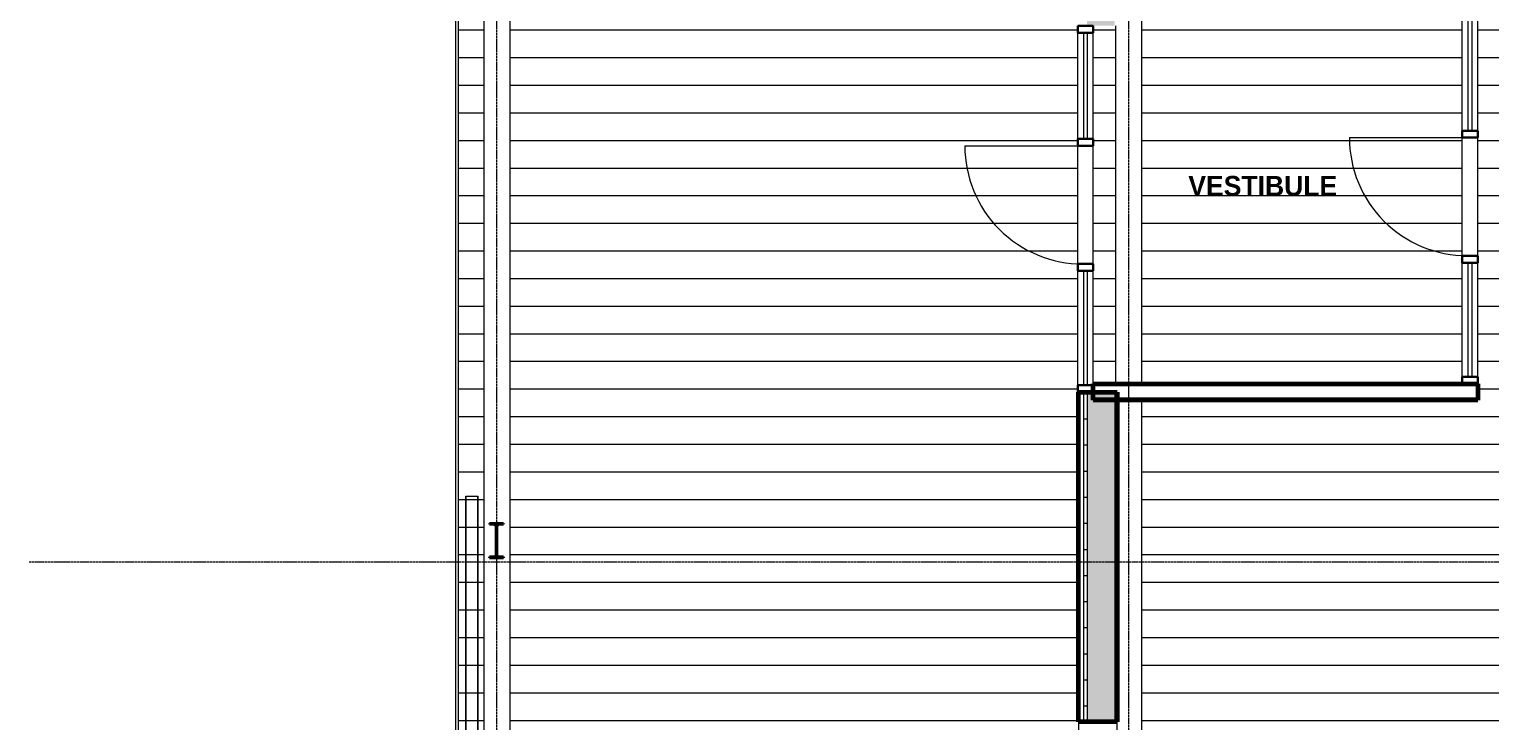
# Model space of a CAD drawing. Header units: inches. Extents: x 30 to 2293, y -1876 to -115.
# Drawn here: x 62 to 485.2, y -1220.8 to -1020.3 of the extents above; entities that cross this region are included whole.
import ezdxf

# ---------------------------------------------------------------- set-up
doc = ezdxf.new("R2010")
doc.units = ezdxf.units.IN
doc.header["$MEASUREMENT"] = 0
doc.linetypes.add('Grid Line 1_2_', pattern=[0.875, 0.5, -0.125, 0.125, -0.125])
for name, color, linetype, lineweight in [('A-AREA-IDEN', 2, 'Continuous', 9), ('A-DOOR', 31, 'Continuous', 18), ('A-GLAZ-CURT', 52, 'Continuous', 9), ('A-GLAZ-CWMG', 51, 'Continuous', 9), ('A-ROOF', 132, 'Continuous', 18), ('A-ROOF-OTLN', 132, 'Continuous', 9), ('A-ROOF-PATT', 132, 'Continuous', 18), ('A-WALL', 113, 'Continuous', 18), ('A-WALL-PATT', 111, 'Continuous', 60), ('I-WALL', 2, 'Continuous', 18), ('L-SITE-WALL', 31, 'Continuous', 18), ('S-BEAM', 12, 'Continuous', 9), ('S-COLS', 52, 'Continuous', 9), ('S-GRID', 1, 'Continuous', 9)]:
    doc.layers.add(name, color=color, linetype=linetype, lineweight=lineweight)
doc.styles.add('Century Gothic_B', font='GOTHICB.TTF', dxfattribs={"height": 5.744479})
pattern_1 = [(0, (0, 0), (20.48, 5.12), [0.845, -14.515, 0.845, -14.515, -81.92]), (0, (0, 0), (20.48, 5.12), [-30.72, 0.845, -29.875, 0.845, -14.515, -35.84]), (0, (0, 0), (20.48, 5.12), [-76.8, 0.845, -9.395, 0.845, -24.755]), (120, (7.68, 2.56), (-14.67405, 15.1762), [0.845, -14.515, 0.845, -14.515, -81.92]), (120, (7.68, 2.56), (-14.67405, 15.1762), [-30.72, 0.845, -29.875, 0.845, -14.515, -35.84]), (120, (7.68, 2.56), (-14.67405, 15.1762), [-76.8, 0.845, -9.395, 0.845, -24.755]), (240, (10.24, 12.8), (-5.80595, -20.2962), [0.845, -14.515, 0.845, -14.515, -81.92]), (240, (10.24, 12.8), (-5.80595, -20.2962), [-30.72, 0.845, -29.875, 0.845, -14.515, -35.84]), (240, (10.24, 12.8), (-5.80595, -20.2962), [-76.8, 0.845, -9.395, 0.845, -24.755])]

# ---------------------------------------------------------------- blocks, each defined once
blk = doc.blocks.new('W-Wide Flange - W18X50-V16-REFLECTED CEILING PLAN - OFFICE ANNEX')
at = {"layer": 'S-BEAM', "color": 7}
for p, q in [((384.06, -1012.71), (384.06, -1122.95)), ((376.56, -1019.33), (376.56, -1122.95)), ((384.06, -1127.7), (384.06, -1519.23))]:
    blk.add_line(p, q, dxfattribs=at)
blk = doc.blocks.new('System Panel - Exterior Glazing-430040-REFLECTED CEILING PLAN - OFFICE ANNEX')
at = {"layer": 'A-GLAZ-CURT', "color": 10, "lineweight": 18}
for p, q in [((-16.53125, -1.25), (-16.53125, -0.25)), ((-16.53125, -0.25), (16.53125, -0.25)), ((16.53125, -1.25), (-16.53125, -1.25)), ((16.53125, -0.25), (16.53125, -1.25))]:
    blk.add_line(p, q, dxfattribs=at)
at = {"layer": 'A-GLAZ-CURT', "color": 130}
for p, q in [((-16.53125, -0.25), (-16.53125, -1.25)), ((16.53125, -0.25), (16.53125, -1.25))]:
    blk.add_line(p, q, dxfattribs=at)
at = {"layer": 'A-GLAZ-CURT', "color": 9}
for p, q in [((-16.53125, -0.25), (16.53125, -0.25)), ((16.53125, -1.25), (-16.53125, -1.25))]:
    blk.add_line(p, q, dxfattribs=at)
blk = doc.blocks.new('Door_Single_Storefront - one-624149-REFLECTED CEILING PLAN - OFFICE ANNEX')
at = {"layer": 'A-DOOR', "color": 10}
blk.add_line((-17.09375, -34.1875), (-17.09375, 0), dxfattribs=at)
blk.add_arc((-17.09375, 0), 34.1875, 270, 0, dxfattribs=at)
blk = doc.blocks.new('Rectangular Mullion - Exterior 2_ x 4_5_-626658-REFLECTED CEILING PLAN - OFFICE ANNEX')
at = {"layer": 'A-GLAZ-CWMG', "color": 50, "lineweight": 30}
for p, q in [((-2, 3), (0, 3)), ((-2, -1.5), (-2, 3)), ((0, 3), (0, -1.5)), ((0, -1.5), (-2, -1.5))]:
    blk.add_line(p, q, dxfattribs=at)
blk = doc.blocks.new('Rectangular Mullion - Exterior 2_ x 4_5_-430037-REFLECTED CEILING PLAN - OFFICE ANNEX')
at = {"layer": 'A-GLAZ-CWMG', "color": 7}
for p, q in [((2041.31, -1455.27), (2041.31, -1489.46)), ((2045.81, -1455.27), (2045.81, -1489.46))]:
    blk.add_line(p, q, dxfattribs=at)
blk = doc.blocks.new('Rectangular Mullion - Exterior 2_ x 4_5_-430038-REFLECTED CEILING PLAN - OFFICE ANNEX')
at = {"layer": 'A-GLAZ-CWMG', "color": 50, "lineweight": 30}
for p, q in [((1, 3), (-1, 3)), ((-1, 3), (-1, -1.5)), ((1, -1.5), (1, 3)), ((-1, -1.5), (1, -1.5))]:
    blk.add_line(p, q, dxfattribs=at)
blk = doc.blocks.new('System Panel - Exterior Glazing-430041-REFLECTED CEILING PLAN - OFFICE ANNEX')
at = {"layer": 'A-GLAZ-CURT', "color": 10, "lineweight": 18}
for p, q in [((-17.09375, -1.25), (-17.09375, -0.25)), ((-17.09375, -0.25), (17.09375, -0.25)), ((17.09375, -1.25), (-17.09375, -1.25)), ((17.09375, -0.25), (17.09375, -1.25))]:
    blk.add_line(p, q, dxfattribs=at)
at = {"layer": 'A-GLAZ-CURT', "color": 130}
for p, q in [((-17.09375, -0.25), (-17.09375, -1.25)), ((17.09375, -0.25), (17.09375, -1.25))]:
    blk.add_line(p, q, dxfattribs=at)
at = {"layer": 'A-GLAZ-CURT', "color": 9}
for p, q in [((-17.09375, -0.25), (17.09375, -0.25)), ((17.09375, -1.25), (-17.09375, -1.25))]:
    blk.add_line(p, q, dxfattribs=at)
blk = doc.blocks.new('Rectangular Mullion - Exterior 2_ x 4_5_-430030-REFLECTED CEILING PLAN - OFFICE ANNEX')
at = {"layer": 'A-GLAZ-CWMG', "color": 9}
for p, q in [((2043.06, -1420.21), (2041.31, -1420.21)), ((2045.81, -1420.21), (2044.06, -1420.21))]:
    blk.add_line(p, q, dxfattribs=at)
at = {"layer": 'A-GLAZ-CWMG', "color": 7}
for p, q in [((2041.31, -1420.21), (2041.31, -1453.27)), ((2045.81, -1420.21), (2045.81, -1453.27))]:
    blk.add_line(p, q, dxfattribs=at)
at = {"layer": 'A-GLAZ-CWMG', "color": 130}
blk.add_line((2044.06, -1420.21), (2043.06, -1420.21), dxfattribs=at)
blk = doc.blocks.new('Rectangular Mullion - Exterior 2_ x 4_5_-653078-REFLECTED CEILING PLAN - OFFICE ANNEX')
at = {"layer": 'A-GLAZ-CWMG', "color": 50, "lineweight": 30}
for p, q in [((0, 3), (-2, 3)), ((-2, 3), (-2, -1.5)), ((0, -1.5), (0, 3)), ((-2, -1.5), (0, -1.5))]:
    blk.add_line(p, q, dxfattribs=at)
blk = doc.blocks.new('Rectangular Mullion - Exterior 2_ x 4_5_-653079-REFLECTED CEILING PLAN - OFFICE ANNEX')
at = {"layer": 'A-GLAZ-CWMG', "color": 50, "lineweight": 30}
for p, q in [((-2, 3), (0, 3)), ((-2, -1.5), (-2, 3)), ((0, 3), (0, -1.5)), ((0, -1.5), (-2, -1.5))]:
    blk.add_line(p, q, dxfattribs=at)
blk = doc.blocks.new('System Panel - Exterior Glazing-637811-REFLECTED CEILING PLAN - OFFICE ANNEX')
at = {"layer": 'A-GLAZ-CURT', "color": 10, "lineweight": 18}
for p, q in [((-15.375, -1.25), (-15.375, -0.25)), ((-15.375, -0.25), (15.375, -0.25)), ((15.375, -1.25), (-15.375, -1.25)), ((15.375, -0.25), (15.375, -1.25))]:
    blk.add_line(p, q, dxfattribs=at)
at = {"layer": 'A-GLAZ-CURT', "color": 130}
for p, q in [((-15.375, -0.25), (-15.375, -1.25)), ((15.375, -0.25), (15.375, -1.25))]:
    blk.add_line(p, q, dxfattribs=at)
at = {"layer": 'A-GLAZ-CURT', "color": 9}
for p, q in [((-15.375, -0.25), (15.375, -0.25)), ((15.375, -1.25), (-15.375, -1.25))]:
    blk.add_line(p, q, dxfattribs=at)
blk = doc.blocks.new('Rectangular Mullion - Exterior 2_ x 4_5_-637810-REFLECTED CEILING PLAN - OFFICE ANNEX')
at = {"layer": 'A-GLAZ-CWMG', "color": 9}
for p, q in [((367.33, -1021.33), (365.58, -1021.33)), ((370.08, -1021.33), (368.33, -1021.33))]:
    blk.add_line(p, q, dxfattribs=at)
at = {"layer": 'A-GLAZ-CWMG', "color": 7}
for p, q in [((365.58, -1052.08), (365.58, -1021.33)), ((370.08, -1052.08), (370.08, -1021.33))]:
    blk.add_line(p, q, dxfattribs=at)
at = {"layer": 'A-GLAZ-CWMG', "color": 130}
blk.add_line((368.33, -1021.33), (367.33, -1021.33), dxfattribs=at)
blk = doc.blocks.new('Rectangular Mullion - Exterior 2_ x 4_5_-V17-REFLECTED CEILING PLAN - OFFICE ANNEX')
at = {"layer": 'A-GLAZ-CWMG', "color": 7}
for p, q in [((365.58, -1123.33), (365.58, -1090.26)), ((370.08, -1122.95), (370.08, -1090.26))]:
    blk.add_line(p, q, dxfattribs=at)
at = {"layer": 'A-GLAZ-CWMG', "color": 9}
for p, q in [((365.58, -1123.33), (367.33, -1123.33)), ((368.33, -1123.33), (370.08, -1123.33))]:
    blk.add_line(p, q, dxfattribs=at)
at = {"layer": 'A-GLAZ-CWMG', "color": 130}
blk.add_line((367.33, -1123.33), (368.33, -1123.33), dxfattribs=at)
blk = doc.blocks.new('W-Wide Flange - W18X50-653633-REFLECTED CEILING PLAN - OFFICE ANNEX')
at = {"layer": 'S-BEAM', "color": 9}
for p, q in [((201.19, -1015.96), (193.69, -1015.96)), ((193.69, -1015.96), (193.69, -1019.33)), ((201.19, -1015.96), (201.19, -1019.33))]:
    blk.add_line(p, q, dxfattribs=at)
at = {"layer": 'S-BEAM', "color": 7}
for p, q in [((193.69, -1019.33), (193.69, -1519.21)), ((201.19, -1019.33), (201.19, -1519.21)), ((193.69, -1519.24), (193.69, -1519.21)), ((193.69, -1519.21), (201.19, -1519.21)), ((196.58, -1519.24), (193.69, -1519.24)), ((197.26, -1519.91), (197.26, -1519.26)), ((197.61, -1519.26), (197.61, -1519.91)), ((201.19, -1519.24), (198.29, -1519.24)), ((201.19, -1519.21), (201.19, -1519.24))]:
    blk.add_line(p, q, dxfattribs=at)
for centre, start_param, end_param in [((196.58, -1519.26), 0, 1.570796), ((198.29, -1519.26), 1.570796, 3.141593)]:
    blk.add_ellipse(centre, major_axis=(0.68, 0), ratio=0.041631, start_param=start_param, end_param=end_param, dxfattribs=at)
blk = doc.blocks.new('Open Source Metal Building_Exterior_rvt-1-REFLECTED CEILING PLAN - OFFICE ANNEX')
at = {"layer": 'A-ROOF-PATT', "lineweight": 9}
h = blk.add_hatch(dxfattribs=at)
h.set_pattern_fill('FP_33', style=0, pattern_type=2)
h.set_pattern_definition([(180, (-24239.079, 21231.977), (1e-15, 7.993), [])])
h.paths.add_polyline_path([(1949.7, -1624.02), (2105.44, -1624.02), (2105.44, -1405.9), (2045.94, -1405.9), (2045.94, -1405.96), (2042.31, -1405.96), (2042.31, -1409.46), (2045.94, -1409.46), (2045.94, -1418.21), (2045.81, -1418.21), (2045.81, -1537.46), (1709.69, -1537.46), (1709.69, -1538.96), (487.19, -1538.96), (487.19, -1537.46), (367.31, -1537.46), (367.31, -1522.46), (365.81, -1522.46), (365.81, -1125.33), (365.58, -1125.33), (365.58, -1019.33), (368.31, -1019.33), (368.31, -1015.83), (365.81, -1015.83), (365.81, -1004.85), (368.31, -1004.85), (368.31, -1001.35), (186.31, -1001.35), (186.31, -1624.02), (1689.25, -1624.02)], flags=0)
h.paths.add_polyline_path([(415.94, -1532.96), (487.19, -1532.96), (487.19, -1527.71), (710.2, -1527.71), (710.2, -1521.27), (710.04, -1520.89), (709.65, -1520.73), (708.31, -1520.73), (708.31, -1520.46), (712.31, -1520.46), (712.31, -1520.73), (710.97, -1520.73), (710.59, -1520.89), (710.43, -1521.27), (710.43, -1527.71), (1040.2, -1527.71), (1040.2, -1521.27), (1040.04, -1520.89), (1039.65, -1520.73), (1038.31, -1520.73), (1038.31, -1520.46), (1042.31, -1520.46), (1042.31, -1520.73), (1040.97, -1520.73), (1040.59, -1520.89), (1040.43, -1521.27), (1040.43, -1527.71), (1102.03, -1527.71), (1102.03, -1340.96), (1181.03, -1340.96), (1181.03, -1017.21), (1082.4, -1017.21), (1082.4, -1012.46), (1116.03, -1012.46), (1116.03, -975.09), (1101.28, -975.09), (1101.28, -945.09), (1116.03, -945.09), (1116.03, -933.09), (1101.28, -933.09), (1101.28, -922.59), (1090.78, -922.59), (1090.78, -907.84), (1069.4, -907.84), (1069.4, -922.59), (1044.06, -922.59), (1044.06, -1519.25), (1036.56, -1519.23), (1036.56, -922.59), (949.4, -922.59), (949.4, -907.84), (928.03, -907.84), (928.03, -922.59), (917.53, -922.59), (917.53, -933.09), (902.78, -933.09), (902.78, -945.09), (917.53, -945.09), (917.53, -975.09), (902.78, -975.09), (902.78, -1012.46), (934.4, -1012.46), (934.4, -1017.21), (898.03, -1017.21), (898.03, -962.77), (714.06, -962.77), (714.06, -1519.25), (706.56, -1519.23), (706.56, -962.77), (627.56, -962.77), (627.56, -1012.71), (481.44, -1012.71), (481.44, -1127.7), (384.06, -1127.7), (384.06, -1519.25), (377.06, -1519.25), (377.06, -1522.46), (371.81, -1522.46), (371.81, -1532.96), (414.94, -1532.96)], flags=0)
h.paths.add_polyline_path([(2036.25, -1532.96), (2041.31, -1532.96), (2041.31, -1418.21), (2034.06, -1418.21), (2034.06, -1519.25), (2026.56, -1519.23), (2026.56, -1347.59), (1949.31, -1347.59), (1949.31, -1376.59), (1803.12, -1376.59), (1803.12, -1532.96), (2035.25, -1532.96)], flags=0)
h.paths.add_polyline_path([(1744.75, -1532.96), (1798.62, -1532.96), (1798.62, -1456.21), (1709.69, -1456.21), (1709.69, -1532.96), (1711.69, -1532.96)], flags=0)
h.paths.add_polyline_path([(2030.2, -1530.46), (2028.31, -1530.46), (2028.31, -1530.19), (2029.65, -1530.19), (2030.04, -1530.03), (2030.2, -1529.65), (2030.2, -1521.27), (2030.04, -1520.89), (2029.65, -1520.73), (2028.31, -1520.73), (2028.31, -1520.46), (2032.31, -1520.46), (2032.31, -1520.73), (2030.97, -1520.73), (2030.59, -1520.89), (2030.43, -1521.27), (2030.43, -1529.65), (2030.59, -1530.03), (2030.97, -1530.19), (2032.31, -1530.19), (2032.31, -1530.46), (2030.43, -1530.46)], flags=0)
h.paths.add_polyline_path([(380.43, -1530.46), (378.31, -1530.46), (378.31, -1530.19), (379.65, -1530.19), (380.04, -1530.03), (380.2, -1529.65), (380.2, -1521.27), (380.04, -1520.89), (379.65, -1520.73), (378.31, -1520.73), (378.31, -1520.46), (382.31, -1520.46), (382.31, -1520.73), (380.97, -1520.73), (380.59, -1520.89), (380.43, -1521.27), (380.43, -1529.65), (380.59, -1530.03), (380.97, -1530.19), (382.31, -1530.19), (382.31, -1530.46), (380.97, -1530.46)], flags=0)
h.paths.add_polyline_path([(199.31, -1530.46), (195.31, -1530.46), (195.31, -1530.19), (196.65, -1530.19), (197.04, -1530.03), (197.2, -1529.65), (197.2, -1521.27), (197.04, -1520.89), (196.65, -1520.73), (195.31, -1520.73), (195.31, -1520.46), (199.31, -1520.46), (199.31, -1520.73), (197.97, -1520.73), (197.59, -1520.89), (197.43, -1521.27), (197.43, -1529.65), (197.59, -1530.03), (197.97, -1530.19), (199.31, -1530.19)], flags=0)
h.paths.add_polyline_path([(1589.78, -1527.71), (1700.2, -1527.71), (1700.2, -1521.27), (1700.04, -1520.89), (1699.65, -1520.73), (1698.31, -1520.73), (1698.31, -1520.46), (1702.31, -1520.46), (1702.31, -1520.73), (1700.97, -1520.73), (1700.59, -1520.89), (1700.43, -1521.27), (1700.43, -1527.71), (1704.94, -1527.71), (1704.94, -1451.71), (1798.62, -1451.71), (1798.62, -1371.84), (1860.56, -1371.84), (1860.56, -800.04), (1704.06, -800.04), (1704.06, -1173.52), (1799.69, -1173.52), (1799.69, -1175.65), (1796.85, -1175.65), (1796.85, -1175.52), (1796.92, -1175.52), (1796.92, -1175.59), (1799.62, -1175.59), (1799.62, -1175.45), (1796.06, -1175.45), (1796.06, -1175.65), (1704.06, -1175.65), (1704.06, -1519.25), (1696.56, -1519.23), (1696.56, -1175.65), (1644.06, -1175.65), (1644.06, -1175.45), (1640.5, -1175.45), (1640.5, -1175.59), (1643.21, -1175.59), (1643.21, -1175.52), (1643.27, -1175.52), (1643.27, -1175.65), (1640.44, -1175.65), (1640.44, -1173.52), (1696.56, -1173.52), (1696.56, -800.04), (1589.78, -800.04), (1589.78, -1458.3)], flags=0)
h.paths.add_polyline_path([(2030.43, -1519.92), (2030.13, -1519.92), (2030.13, -1519.28), (2030.49, -1519.28), (2030.49, -1519.92)], flags=0)
h.paths.add_polyline_path([(1700.49, -1519.92), (1700.13, -1519.92), (1700.13, -1519.28), (1700.49, -1519.28)], flags=0)
h.paths.add_polyline_path([(1040.43, -1519.92), (1040.13, -1519.92), (1040.13, -1519.28), (1040.49, -1519.28), (1040.49, -1519.92)], flags=0)
h.paths.add_polyline_path([(710.49, -1519.92), (710.13, -1519.92), (710.13, -1519.28), (710.49, -1519.28)], flags=0)
h.paths.add_polyline_path([(380.13, -1519.92), (380.13, -1519.28), (380.49, -1519.28), (380.49, -1519.92), (380.2, -1519.92)], flags=0)
h.paths.add_polyline_path([(197.61, -1519.9), (197.26, -1519.9), (197.26, -1519.26), (197.61, -1519.26)], flags=0)
h.paths.add_polyline_path([(199.31, -1519.24), (193.69, -1519.21), (193.69, -1015.96), (201.19, -1015.96), (201.19, -1519.24), (199.77, -1519.24)], flags=0)
h.paths.add_polyline_path([(1800.01, -1289.65), (1799.95, -1289.65), (1799.95, -1286.82), (1800.08, -1286.82), (1800.08, -1286.88), (1800.01, -1286.88), (1800.01, -1289.59), (1800.15, -1289.59), (1800.15, -1286.03), (1799.95, -1286.03), (1799.95, -1179.27), (1800.15, -1179.27), (1800.15, -1175.71), (1801.72, -1175.71), (1801.72, -1179.27), (1802.08, -1179.27), (1802.08, -1289.65), (1800.08, -1289.65)], flags=0)
h.paths.add_polyline_path([(1802.02, -1289.59), (1802.02, -1286.09), (1801.79, -1286.09), (1801.79, -1286.28), (1801.72, -1286.28), (1801.72, -1289.59)], flags=0)
h.paths.add_polyline_path([(1796.31, -1173.88), (1799.62, -1173.88), (1799.62, -1173.59), (1796.13, -1173.59), (1796.13, -1173.81), (1796.31, -1173.81)], flags=0)
h.paths.add_polyline_path([(1642.21, -1173.88), (1643.81, -1173.88), (1643.81, -1173.81), (1644, -1173.81), (1644, -1173.59), (1640.5, -1173.59), (1640.5, -1173.88), (1640.79, -1173.88)], flags=0)
h.paths.add_polyline_path([(476.94, -1122.95), (476.94, -1012.71), (384.06, -1012.71), (384.06, -1122.95), (386.97, -1122.95)], flags=0)
h.paths.add_polyline_path([(376.31, -1122.95), (376.56, -1122.95), (376.56, -1019.33), (370.08, -1019.33), (370.08, -1122.95)], flags=0)
h.paths.add_polyline_path([(196.65, -1015.46), (195.31, -1015.46), (195.31, -1015.19), (196.65, -1015.19), (197.04, -1015.03), (197.2, -1014.65), (197.2, -1006.27), (197.04, -1005.89), (196.65, -1005.73), (195.31, -1005.73), (195.31, -1005.46), (199.31, -1005.46), (199.31, -1005.73), (197.97, -1005.73), (197.59, -1005.89), (197.43, -1006.27), (197.43, -1014.65), (197.59, -1015.03), (197.97, -1015.19), (199.31, -1015.19), (199.31, -1015.46), (197.2, -1015.46)], flags=0)
h.paths.add_polyline_path([(500.08, -1007.96), (622.81, -1007.96), (622.81, -698.96), (384.06, -698.96), (384.06, -1007.96), (481.44, -1007.96)], flags=0)
h.paths.add_polyline_path([(898.03, -958.02), (898.03, -698.96), (714.06, -698.96), (714.06, -958.02), (777.65, -958.02)], flags=0)
h.paths.add_polyline_path([(627.56, -958.02), (706.56, -958.02), (706.56, -698.96), (627.56, -698.96), (627.56, -953.85)], flags=0)
h.paths.add_polyline_path([(1100.88, -931.59), (1100.5, -931.59), (1100.5, -931.26), (1100.88, -931.26)], flags=0)
h.paths.add_polyline_path([(926.53, -923.37), (926.2, -923.37), (926.2, -922.98), (926.53, -922.98)], flags=0)
at = {"layer": 'A-WALL-PATT', "lineweight": 9}
h = blk.add_hatch(dxfattribs=at)
h.set_pattern_fill('FP_32', style=0, pattern_type=2)
h.set_pattern_definition([(0, (0, 0), (0, 7.554), []), (90, (0, 0), (-7.554, 5e-16), [])])
h.paths.add_polyline_path([(368.31, -1453.21), (368.31, -1396.95), (367.31, -1396.95), (367.31, -1453.21)], flags=0)
h.paths.add_polyline_path([(368.31, -1358.77), (368.31, -1258.95), (367.31, -1258.95), (367.31, -1358.77)], flags=0)
h.paths.add_polyline_path([(367.31, -1220.77), (368.31, -1220.77), (368.31, -1125.33), (367.31, -1125.33), (367.31, -1179.38)], flags=0)
h.paths.add_polyline_path([(367.31, -1015.83), (368.31, -1015.83), (368.31, -1004.85), (367.31, -1004.85)], flags=0)
h.paths.add_polyline_path([(368.31, -1001.35), (368.31, -697.46), (367.31, -697.46), (367.31, -1001.35)], flags=0)
h = blk.add_hatch(dxfattribs=at)
h.set_pattern_fill('FP_31', color=8, style=0, pattern_type=2)
h.set_pattern_definition([(161.57, (0.32, 0.32), (-2.5604962, -0.0005374), [0, -18.214, 2.022, 0]), (18.43, (-0.32, 0.32), (-2.5604962, 0.0005374), [0, -18.214, 2.022, 0]), (108.43, (0.32, 0.32), (1.2792209, -6.40087673), [6.07, -14.166]), (71.57, (-0.32, 0.32), (1.2792209, 6.40087673), [6.07, -14.166])])
h.paths.add_polyline_path([(368.31, -1453.21), (376.31, -1453.21), (376.31, -1396.95), (368.31, -1396.95)], flags=0)
h.paths.add_polyline_path([(376.31, -1358.77), (376.31, -1258.95), (368.31, -1258.95), (368.31, -1358.77)], flags=0)
h.paths.add_polyline_path([(376.31, -1220.77), (376.31, -1125.33), (368.31, -1125.33), (368.31, -1220.77)], flags=0)
h.paths.add_polyline_path([(368.31, -1019.33), (376.31, -1019.33), (376.31, -696.46), (368.31, -696.46), (368.31, -1015.83)], flags=0)
h = blk.add_hatch(dxfattribs=at)
h.set_pattern_fill('FP_1', style=0, pattern_type=2)
h.set_pattern_definition(pattern_1)
h.paths.add_polyline_path([(481.44, -1123.58), (481.44, -1122.95), (370.08, -1122.95), (370.08, -1123.58), (386.97, -1123.58)], flags=0)
h = blk.add_hatch(dxfattribs=at)
h.set_pattern_fill('FP_1', style=0, pattern_type=2)
h.set_pattern_definition(pattern_1)
h.paths.add_polyline_path([(481.44, -1127.7), (481.44, -1127.08), (370.08, -1127.08), (370.08, -1127.7), (386.97, -1127.7)], flags=0)
at = {"layer": 'S-COLS'}
h = blk.add_hatch(dxfattribs=at)
h.set_pattern_fill('FP_34', color=256, style=0, pattern_type=2)
h.set_pattern_definition([(45, (0, 0), (-6.33568, 6.33568), []), (45, (0, 9.6), (-6.33568, 6.33568), [])])
h.paths.add_polyline_path([(199.31, -1173.34), (199.31, -1173.07), (197.97, -1173.07), (197.59, -1172.91), (197.43, -1172.52), (197.43, -1164.15), (197.59, -1163.76), (197.97, -1163.61), (199.31, -1163.61), (199.31, -1163.34), (195.31, -1163.34), (195.31, -1163.61), (196.65, -1163.61), (197.04, -1163.76), (197.2, -1164.15), (197.2, -1172.52), (197.04, -1172.91), (196.65, -1173.07), (195.31, -1173.07), (195.31, -1173.34)], flags=0)
at = {"layer": 'A-ROOF', "color": 10}
blk.add_line((186.31, -1624.02), (186.31, -1001.35), dxfattribs=at)
at = {"layer": 'A-ROOF-OTLN', "color": 7}
for p, q in [((185.56, -1624.19), (185.56, -1001.35)), ((186.31, -1623.44), (186.31, -1001.35))]:
    blk.add_line(p, q, dxfattribs=at)
at = {"layer": 'A-WALL', "color": 10}
for p, q in [((367.31, -1125.33), (367.31, -1220.77)), ((368.31, -1125.33), (368.31, -1220.77)), ((481.44, -1123.58), (370.08, -1123.58)), ((376.31, -1125.33), (376.31, -1220.77)), ((481.44, -1127.08), (370.08, -1127.08))]:
    blk.add_line(p, q, dxfattribs=at)
at = {"layer": 'I-WALL', "color": 250, "lineweight": 60}
for p, q in [((370.08, -1122.95), (481.44, -1122.95)), ((370.08, -1127.7), (370.08, -1122.95)), ((481.44, -1122.95), (481.44, -1127.7)), ((481.44, -1127.7), (370.08, -1127.7))]:
    blk.add_line(p, q, dxfattribs=at)
at = {"layer": 'I-WALL', "color": 254}
for p, q in [((188.44, -1524.59), (188.44, -1155.47)), ((188.44, -1155.47), (191.94, -1155.47)), ((191.94, -1155.47), (191.94, -1524.59))]:
    blk.add_line(p, q, dxfattribs=at)
at = {"layer": 'I-WALL', "color": 10}
for p, q in [((188.44, -1155.47), (188.44, -1524.59)), ((188.44, -1155.47), (191.94, -1155.47)), ((191.94, -1524.59), (191.94, -1155.47))]:
    blk.add_line(p, q, dxfattribs=at)
at = {"layer": 'L-SITE-WALL', "color": 250, "lineweight": 60}
for p, q in [((365.81, -1220.77), (365.81, -1125.33)), ((365.81, -1125.33), (377.06, -1125.33)), ((377.06, -1125.33), (377.06, -1220.77)), ((377.06, -1220.77), (365.81, -1220.77))]:
    blk.add_line(p, q, dxfattribs=at)
at = {"layer": 'L-SITE-WALL', "color": 10}
for p, q in [((365.81, -1220.77), (365.81, -1258.95)), ((377.06, -1258.95), (377.06, -1220.77))]:
    blk.add_line(p, q, dxfattribs=at)
at = {"layer": 'S-COLS', "color": 90, "lineweight": 40}
for p, q in [((195.31, -1163.61), (195.31, -1163.34)), ((195.31, -1163.34), (199.31, -1163.34)), ((196.65, -1163.61), (195.31, -1163.61)), ((199.31, -1163.61), (197.97, -1163.61)), ((199.31, -1163.34), (199.31, -1163.61)), ((197.2, -1172.52), (197.2, -1164.15)), ((197.43, -1164.15), (197.43, -1172.52)), ((195.31, -1173.07), (196.65, -1173.07)), ((195.31, -1173.34), (195.31, -1173.07)), ((199.31, -1173.34), (195.31, -1173.34)), ((197.97, -1173.07), (199.31, -1173.07)), ((199.31, -1173.07), (199.31, -1173.34))]:
    blk.add_line(p, q, dxfattribs=at)
for centre, start, end in [((196.65, -1164.15), 0, 90), ((197.97, -1164.15), 90, 180), ((196.65, -1172.52), 270, 0), ((197.97, -1172.52), 180, 270)]:
    blk.add_arc(centre, 0.543, start, end, dxfattribs=at)
at = {"layer": 'S-GRID', "linetype": 'Grid Line 1_2_'}
for p, q in [((197.31, -114.83), (197.31, -1843.89)), ((380.31, -114.83), (380.31, -1843.89)), ((62.02, -1174.46), (2260.57, -1174.46))]:
    blk.add_line(p, q, dxfattribs=at)
at = {"lineweight": 9}
for name in ['W-Wide Flange - W18X50-V16-REFLECTED CEILING PLAN - OFFICE ANNEX', 'W-Wide Flange - W18X50-653633-REFLECTED CEILING PLAN - OFFICE ANNEX', 'Rectangular Mullion - Exterior 2_ x 4_5_-637810-REFLECTED CEILING PLAN - OFFICE ANNEX', 'Rectangular Mullion - Exterior 2_ x 4_5_-V17-REFLECTED CEILING PLAN - OFFICE ANNEX']:
    blk.add_blockref(name, (0, 0), dxfattribs=at)
for name, p, rotation in [('Rectangular Mullion - Exterior 2_ x 4_5_-430037-REFLECTED CEILING PLAN - OFFICE ANNEX', (2522.75, -2504.97), 180), ('System Panel - Exterior Glazing-430041-REFLECTED CEILING PLAN - OFFICE ANNEX', (478.44, -1032.61), 89.9999999999999), ('System Panel - Exterior Glazing-637811-REFLECTED CEILING PLAN - OFFICE ANNEX', (367.08, -1036.7), 89.9999999999999), ('Door_Single_Storefront - one-624149-REFLECTED CEILING PLAN - OFFICE ANNEX', (478.44, -1068.79), 269.9999999999999), ('Rectangular Mullion - Exterior 2_ x 4_5_-430037-REFLECTED CEILING PLAN - OFFICE ANNEX', (2522.75, -2541.16), 180), ('Door_Single_Storefront - one-624149-REFLECTED CEILING PLAN - OFFICE ANNEX', (367.08, -1071.17), 269.9999999999999), ('Rectangular Mullion - Exterior 2_ x 4_5_-430037-REFLECTED CEILING PLAN - OFFICE ANNEX', (2411.39, -2543.54), 180), ('System Panel - Exterior Glazing-430040-REFLECTED CEILING PLAN - OFFICE ANNEX', (367.08, -1106.79), 89.9999999999999), ('Rectangular Mullion - Exterior 2_ x 4_5_-430030-REFLECTED CEILING PLAN - OFFICE ANNEX', (2522.75, -2541.16), 180), ('System Panel - Exterior Glazing-430040-REFLECTED CEILING PLAN - OFFICE ANNEX', (478.44, -1104.42), 89.9999999999999), ('Rectangular Mullion - Exterior 2_ x 4_5_-626658-REFLECTED CEILING PLAN - OFFICE ANNEX', (478.44, -1122.95), 269.9999999999999), ('Rectangular Mullion - Exterior 2_ x 4_5_-653079-REFLECTED CEILING PLAN - OFFICE ANNEX', (367.08, -1125.33), 269.9999999999999)]:
    blk.add_blockref(name, p, dxfattribs=dict(at, rotation=rotation))
at = {"lineweight": 9, "extrusion": (0, 0, -1), "rotation": 90.0000000000001}
for name, p in [('Rectangular Mullion - Exterior 2_ x 4_5_-653078-REFLECTED CEILING PLAN - OFFICE ANNEX', (-367.08, -1019.33)), ('Rectangular Mullion - Exterior 2_ x 4_5_-430038-REFLECTED CEILING PLAN - OFFICE ANNEX', (-367.08, -1053.08)), ('Rectangular Mullion - Exterior 2_ x 4_5_-430038-REFLECTED CEILING PLAN - OFFICE ANNEX', (-478.44, -1050.7)), ('Rectangular Mullion - Exterior 2_ x 4_5_-430038-REFLECTED CEILING PLAN - OFFICE ANNEX', (-478.44, -1086.89)), ('Rectangular Mullion - Exterior 2_ x 4_5_-430038-REFLECTED CEILING PLAN - OFFICE ANNEX', (-367.08, -1089.26))]:
    blk.add_blockref(name, p, dxfattribs=at)

msp = doc.modelspace()

# ---------------------------------------------------------------- texts
at = {"layer": 'A-AREA-IDEN', "insert": (419.17, -1062.79), "char_height": 5.744, "width": 44.208, "attachment_point": 2, "line_spacing_factor": 0.984796, "style": 'Century Gothic_B'}
msp.add_mtext('VESTIBULE', dxfattribs=at)

# ---------------------------------------------------------------- next in the draw order: block references
at = {"lineweight": 5}
msp.add_blockref('Open Source Metal Building_Exterior_rvt-1-REFLECTED CEILING PLAN - OFFICE ANNEX', (0, 0), dxfattribs=at)

doc.saveas('drawing.dxf')
